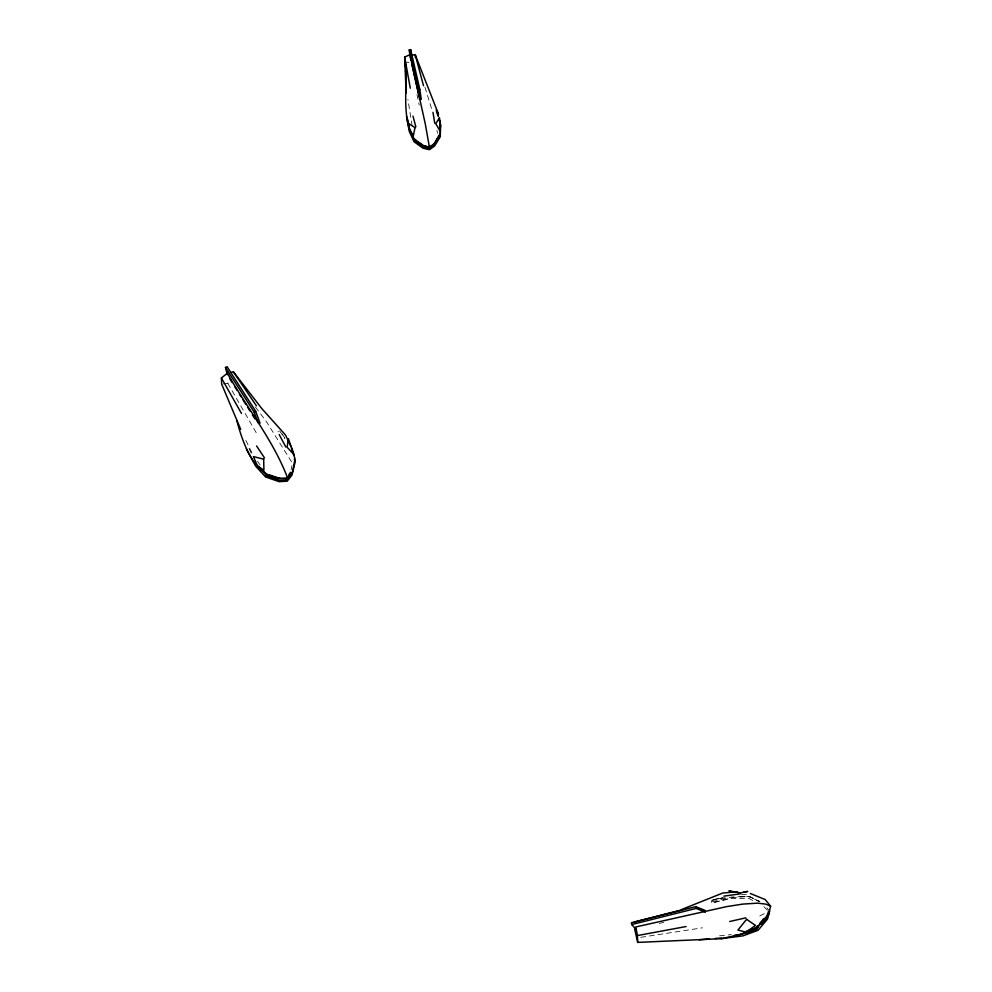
<?xml version="1.0" encoding="UTF-8"?>
<svg xmlns="http://www.w3.org/2000/svg" width="992" height="992" viewBox="0 0 992 992"><rect width="100%" height="100%" fill="white"/><g stroke="black" fill="none" stroke-linecap="round" stroke-linejoin="round"><path stroke-width="0.74" stroke-dasharray="4.96 3.72" d="M278.182 431.966L278.194 431.16M291.115 469.774L291.958 465.694M223.188 383.941L227.763 383.259L229.735 381.523M759.81 915.889L764.708 913.52M722.833 897.636L711.45 900.748L711.872 903.179L731.501 897.723L748.687 896.433L759.835 901.418M713.707 899.608L722.35 897.301M659.296 923.416L663.747 922.411M712.268 899.992L725.288 897.673M640.782 937.316L702.572 927.805M719.572 935.828L731.24 934.588M741.421 894.734L748.6 894.338M739.982 896.396L750.498 896.867L759.24 901.728M404.86 61.938L408.915 62.459M759.004 901.368L748.737 896.371L731.6 897.016L711.797 901.84L711.847 902.757L731.674 898.405L748.824 898.442L755.247 901.74M763.89 906.651L768.552 911.425M766.928 907.829L769.606 911.152M255.44 407.005L266.315 421.488L291.698 462.098M257.56 461.268L260.09 464.938M279.645 430.9L284.766 438.39M282.323 434.025L285.448 439.158M227.763 383.259L257.374 434.707M245.842 440.386L252.514 453.927M251.236 453.146L247.988 446.536L248.062 447.305M424.923 87.085L432.45 111.439M412.151 125.897L407.923 99.448M436.939 130.374L437.596 133.312M416.962 94.451L419.207 105.053"/><path stroke-width="1.49" d="M750.361 893.519L765.179 899.546L770.598 906.167L768.626 914.587L758 926.875L742.971 933.943L721.122 938.705L637.707 942.4L634.62 928.872M769.606 911.152L767.56 919.014L758.136 930.223L743.058 935.84L721.122 938.705M768.552 911.425L765.948 918.741L760.988 924.346M437.918 138.223L433.764 145.365L429.226 149.036L423.51 147.312L414.507 140.529M439.493 134.577L434.26 143.555L429.288 147.895L422.852 145.712L414.21 139.364L411.581 132.891M290.507 473.184L287.023 478.962L278.318 478.59L265.174 473.965L258.552 466.277M288.994 474.672L290.582 472.279M265.521 475.366L279.087 480.401L286.7 480.488L290.681 474.511M236.952 421.154C243.437 444.974 256.097 482.682 287.531 477.797L292.566 471.808L295.046 458.812L291.326 447.801M757.925 925.561L755.954 927.88L745.798 931.562M759.909 923.242L763.865 918.604M765.936 917.178L756.028 928.562L739.908 934.452L734.154 935.382M758.012 927.706L756.04 929.95L745.86 933.15M240.721 429.362L221.662 384.164L221.402 377.977L227.342 373.24C247.045 408.183 273.172 440.026 287.531 477.797M429.4 147.064L425.233 123.678L409.932 54.696L404.662 57.04C408.878 84.146 400.098 114.39 413.937 139.314L422.952 145.861L429.4 147.064L434.794 143.629L440.2 134.342L440.46 124.087L439.059 118.68M227.292 374.654L225.482 367.474L227.056 366.68L255.676 411.221L260.028 423.2M257.97 422.666L254.101 412.015L255.676 411.221M681.727 909.453L722.796 893.023L737.093 891.758M634.334 922.027L682.285 909.763M704.977 910.358L695.714 906.651L631.358 922.783L631.755 924.544L635.599 928.797M631.755 924.544L696.124 908.412L705.386 912.132M729.69 921.518L745.823 917.836M231 372.409L233.43 371.851L261.764 408.518L285.584 435.128L290.867 446.425M743.244 892.341L747.708 891.424L740.578 892.936L728.922 890.816L733.1 892.18M409.944 55.8L409.274 49.86L410.663 49.6L419.814 89.454L421.278 99.312M419.889 99.584L418.426 89.714L419.814 89.454M637.707 942.4L637.422 935.568L686.129 926.528M723.875 896.136L740.33 893.829M699.112 939.784L709.466 938.94M715.393 938.469L721.308 937.986M411.271 54.783L415.313 55.019L438.563 114.291M427.726 146.841L423.435 145.551L418.934 142.302M269.502 474.895L279 478.181M770.598 906.167L765.725 904.121L757.59 903.154L742.81 904.096L726.64 906.614L635.798 926.95L637.422 935.568M414.433 139.054L416.69 140.678M262.545 470.158L265.434 473.494M233.43 371.851L256.382 405.827M256.606 446.003L264.492 457.907M225.482 367.474L254.101 412.015M229.722 378.56L232.165 382.453M234.596 386.347L237.026 390.253M239.469 394.146L241.081 396.738M242.705 399.342L245.954 404.538M247.578 407.142L250.009 411.035M252.452 414.929L254.882 418.835M221.402 377.977L241.478 413.416M246.351 448.967L255.651 466.116L265.534 476.929L279.074 481.653L287.172 481.207L291.97 475.094L295.17 461.838L294.326 459.098M279.174 434.508L285.82 447.045M410.663 130.894L412.858 136.4M412.982 116.126L415.871 126.864M423.497 85.696L415.313 55.019L415.412 57.474M436.232 109.901L437.323 114.043M438.365 115.977L436.964 110.571L438.39 116.523M439.096 119.499L440.51 125.451L440.299 136.747L434.546 146.084L429.375 149.68L423.125 148.254L414.036 141.72L409.25 131.366L406.497 116.337M409.274 49.86L418.426 89.714M695.714 906.651L696.124 908.412M410.279 57.313L410.961 60.326M411.63 63.339L419.083 96.472M407.749 119.648L409.101 126.641M410.291 88.201L404.662 57.04L406.137 93.198M432.971 112.344L434.769 123.281M410.663 49.6L411.333 55.54M404.86 61.938L405.232 66.439M405.604 70.94L406.212 78.442M429.201 146.06L429.288 147.895M429.152 147.275L429.226 149.036M286.614 478.268L286.7 480.488M440.46 125.897L440.026 131.056L435.786 123.702L439.468 117.676L440.46 125.897M288.362 438.824L287.11 447.218L294.14 454.782L288.362 438.824M415.016 127.633L413.255 136.127L410.093 131.651L408.53 123.529L415.016 127.633M746.604 919.299L737.912 930.112L746.108 932.12L755.495 925.437L746.604 919.299M263.674 459.16L253.431 456.605L257.523 466.029L263.922 470.171L263.674 459.16"/></g></svg>
